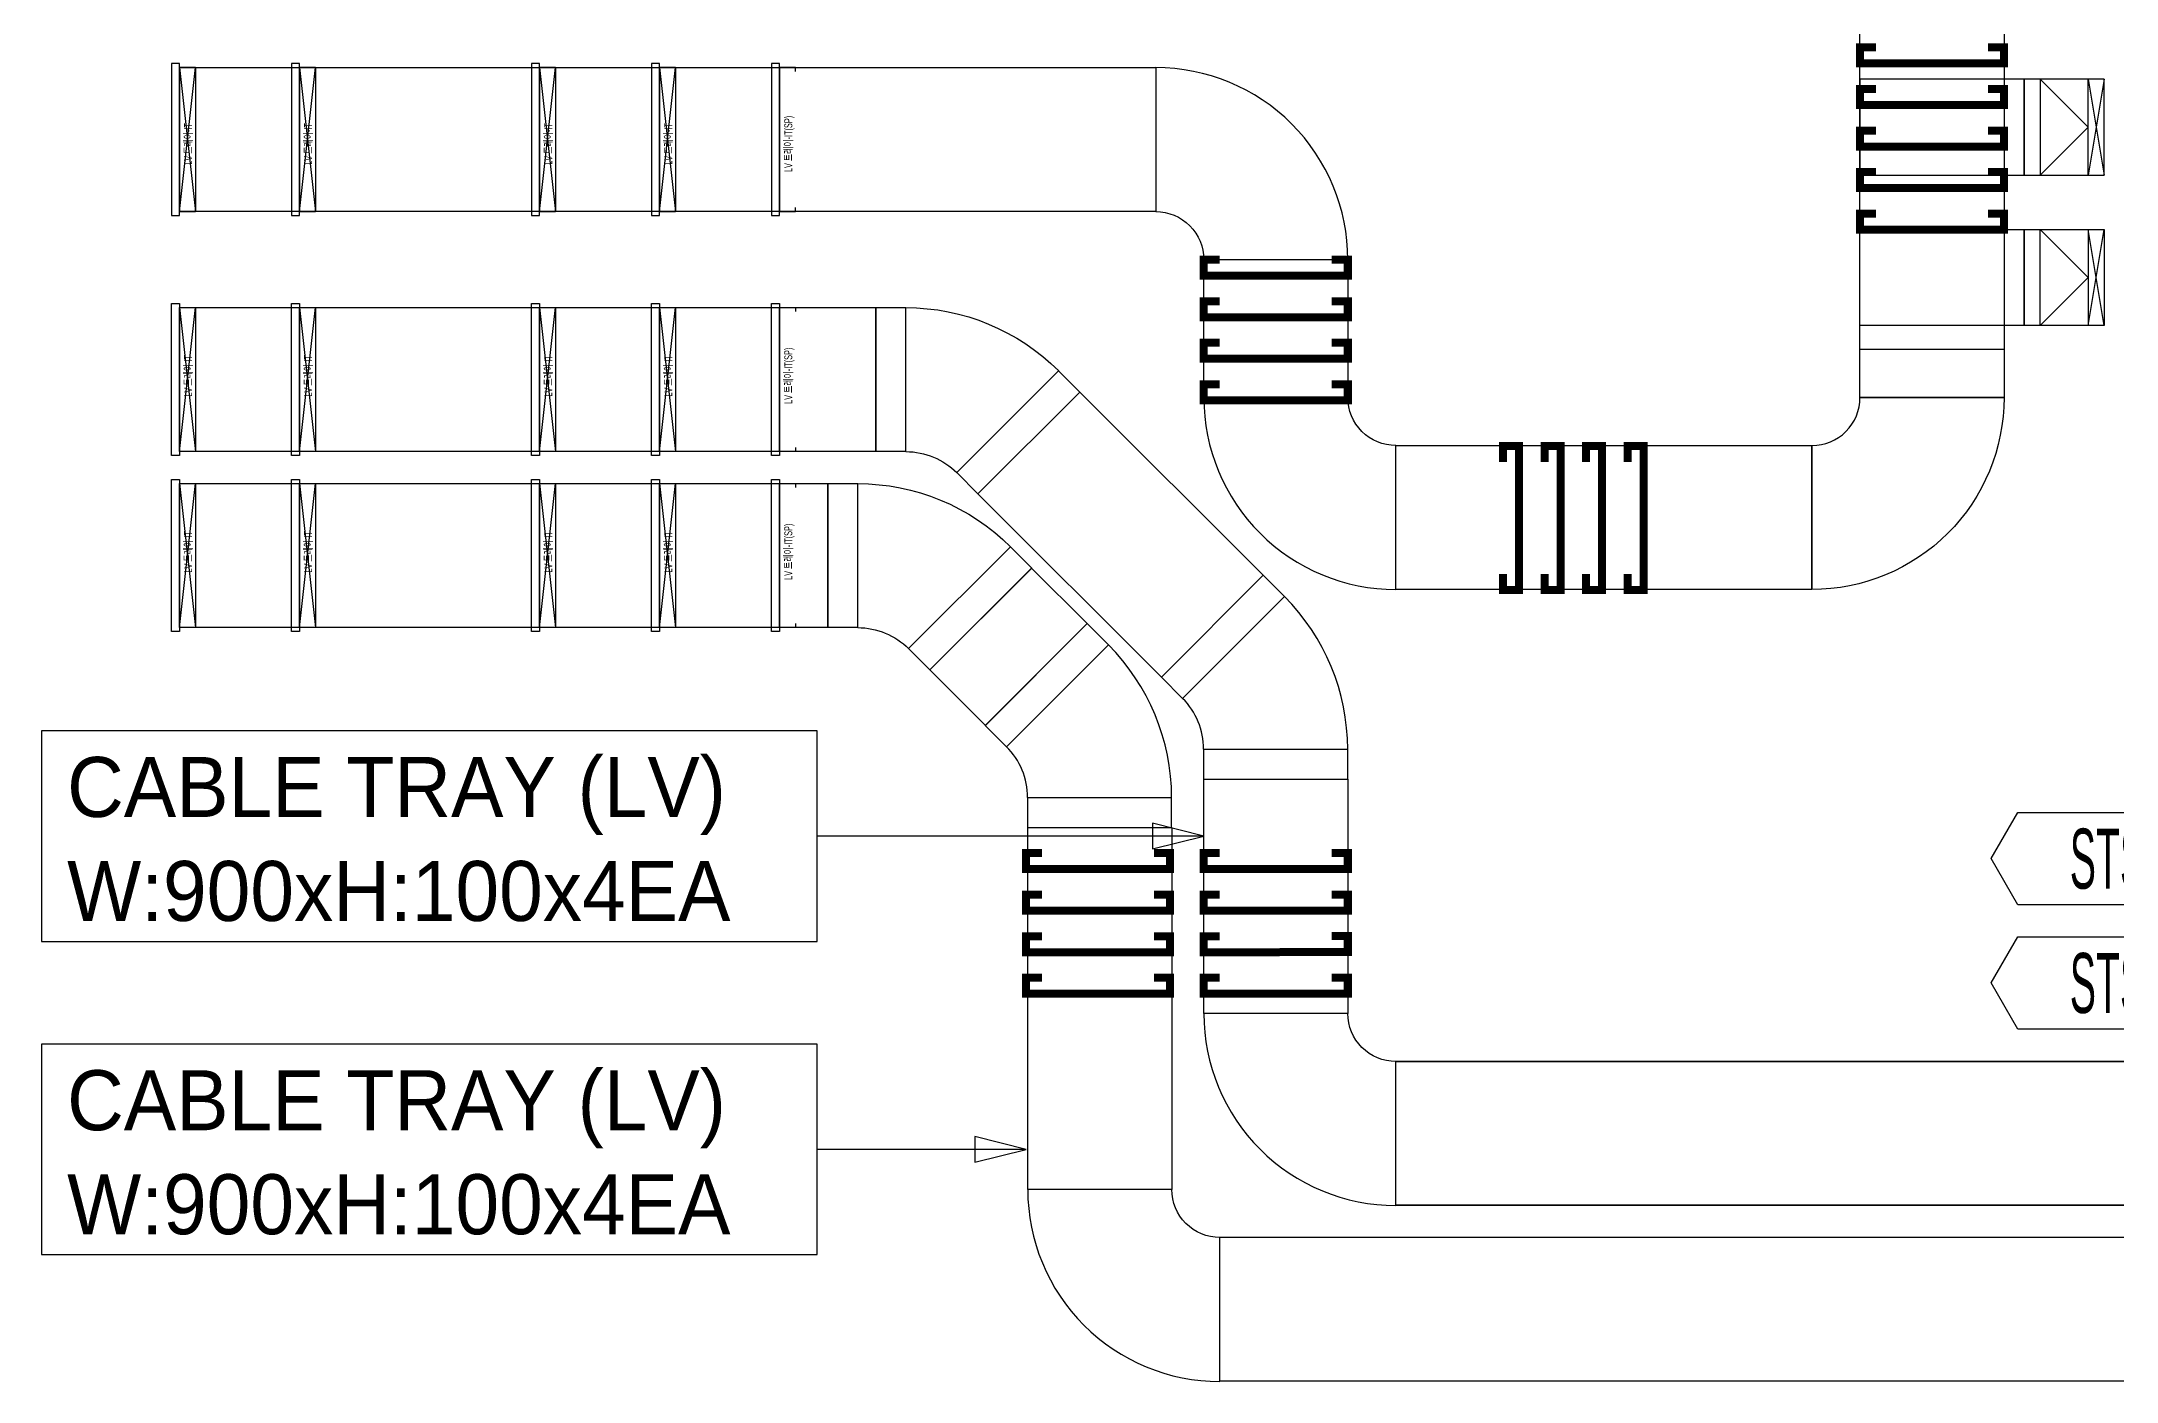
# Model space of a CAD drawing. Header units: millimetres. Extents: x 33932 to 374132, y 182625 to 847314.
# Drawn here: x 93092 to 106057, y 481655 to 490030 of the extents above; entities that cross this region are included whole.
import ezdxf
from ezdxf.enums import TextEntityAlignment as Align

# ---------------------------------------------------------------- set-up
doc = ezdxf.new("R2010")
doc.units = ezdxf.units.MM
doc.header["$LTSCALE"] = 150
for name, color, linetype in [('-----26 Electrical Cable Tray_HV_N', 30, 'Continuous'), ('-----26 Electrical Cable Tray_LV_STSPDU_A', 181, 'Continuous'), ('-----26 Electrical Cable Tray_LV_STSPDU_B', 41, 'Continuous'), ('-----99 Cable Schedule', 2, 'Continuous')]:
    doc.layers.add(name, color=color, linetype=linetype)
doc.styles.add('ELEC', font='')
doc.styles.get('ELEC').set_extended_font_data('Dotum')

# ---------------------------------------------------------------- blocks, each defined once
blk = doc.blocks.new('A$495596483691')
at = {"color": 0}
for p, q in [((100, 600), (0, 600)), ((0, 600), (0, 0)), ((500, 600), (100, 600)), ((500, 0), (500, 600)), ((0, 0), (100, 0)), ((100, 0), (500, 0))]:
    blk.add_line(p, q, dxfattribs=at)
at = {"color": 8}
for p, q in [((400, 300), (100, 600)), ((100, 600), (100, 0)), ((400, 0), (400, 600)), ((400, 600), (500, 0)), ((500, 600), (400, 0)), ((400, 300), (100, 0))]:
    blk.add_line(p, q, dxfattribs=at)
blk = doc.blocks.new('A$C1dfe50b2')
at = {"layer": '-----26 Electrical Cable Tray_LV_STSPDU_B'}
for p, q in [((636, 1275), (0, 638)), ((769, 1142), (636, 1275)), ((133, 505), (769, 1142)), ((0, 638), (133, 505)), ((264, 188), (1164, 188)), ((264, 188), (264, 0)), ((1164, 0), (1164, 188)), ((264, 0), (1164, 0))]:
    blk.add_line(p, q, dxfattribs=at)
for radius, end in [(1350, 44.9921), (450, 44.9385)]:
    blk.add_arc((-186, 188), radius, 0, end, dxfattribs=at)
blk = doc.blocks.new('A$C71e5e9d3')
at = {"layer": '-----26 Electrical Cable Tray_LV_STSPDU_A'}
for p, q in [((636, 1275), (0, 638)), ((769, 1142), (636, 1275)), ((133, 505), (769, 1142)), ((0, 638), (133, 505)), ((264, 188), (1164, 188)), ((264, 188), (264, 0)), ((1164, 0), (1164, 188)), ((264, 0), (1164, 0))]:
    blk.add_line(p, q, dxfattribs=at)
for radius, end in [(1350, 44.9921), (450, 44.9385)]:
    blk.add_arc((-186, 188), radius, 0, end, dxfattribs=at)

msp = doc.modelspace()

# ---------------------------------------------------------------- linework, layer by layer
at = {"layer": '-----26 Electrical Cable Tray_HV_N', "color": 1, "elevation": 0}
for points in [[(93092, 485721), (93092, 484406), (97938, 484406), (97938, 485721)], [(93092, 483763), (93092, 482448), (97938, 482448), (97938, 483763)]]:
    msp.add_lwpolyline(points, close=True, dxfattribs=at)
for points in [[(100354, 485064), (100034, 485144), (100034, 484984), (100354, 485064), (97938, 485064)], [(99244, 483106), (98924, 483186), (98924, 483026), (99244, 483106), (97938, 483106)]]:
    msp.add_lwpolyline(points, dxfattribs=at)
at = {"layer": '-----26 Electrical Cable Tray_LV_STSPDU_A', "elevation": 0}
for points in [[(104454, 498905), (105354, 498905), (105354, 487805), (104454, 487805)], [(104454, 496205), (105354, 496205), (105354, 487805), (104454, 487805)], [(104454, 493505), (105354, 493505), (105354, 487805), (104454, 487805)], [(104454, 490805), (105354, 490805), (105354, 487805), (104454, 487805)], [(93954, 488967), (93954, 489867), (94054, 489867), (94054, 488967)], [(94704, 488967), (94704, 489867), (94804, 489867), (94804, 488967)], [(100054, 489867), (100054, 488967), (94704, 488967), (94704, 489867)], [(96204, 488967), (96204, 489867), (96304, 489867), (96304, 488967)], [(96954, 488967), (96954, 489867), (97054, 489867), (97054, 488967)], [(100054, 489867), (100054, 488967), (96954, 488967), (96954, 489867)], [(104454, 488855), (105480, 488855), (105480, 488255), (104454, 488255)], [(93954, 487467), (93954, 488367), (94054, 488367), (94054, 487467)], [(94704, 487467), (94704, 488367), (94804, 488367), (94804, 487467)], [(98305, 488367), (98305, 487467), (94704, 487467), (94704, 488367)], [(96204, 487467), (96204, 488367), (96304, 488367), (96304, 487467)], [(96954, 487467), (96954, 488367), (97054, 488367), (97054, 487467)], [(98305, 488367), (98305, 487467), (96954, 487467), (96954, 488367)], [(98943, 487203), (99580, 487839), (100726, 486694), (100090, 486058)], [(104154, 487505), (104154, 486605), (101554, 486605), (101554, 487505)], [(104154, 487505), (104154, 486605), (101554, 486605), (101554, 487505)], [(104154, 487505), (104154, 486605), (101554, 486605), (101554, 487505)], [(104154, 487505), (104154, 486605), (101554, 486605), (101554, 487505)], [(128530, 483657), (128530, 482757), (101554, 482757), (101554, 483657)], [(128530, 483657), (128530, 482757), (101554, 482757), (101554, 483657)], [(128530, 483655), (128530, 482755), (101554, 482755), (101554, 483655)], [(128530, 483655), (128530, 482755), (101554, 482755), (101554, 483655)]]:
    msp.add_lwpolyline(points, close=True, dxfattribs=at)
for points in [[(93954, 488967), (94054, 489867)], [(93954, 489867), (94054, 488967)], [(94704, 488967), (94804, 489867)], [(94704, 489867), (94804, 488967)], [(96204, 488967), (96304, 489867)], [(96204, 489867), (96304, 488967)], [(96954, 488967), (97054, 489867)], [(96954, 489867), (97054, 488967)], [(93954, 487467), (94054, 488367)], [(93954, 488367), (94054, 487467)], [(94704, 487467), (94804, 488367)], [(94704, 488367), (94804, 487467)], [(96204, 487467), (96304, 488367)], [(96204, 488367), (96304, 487467)], [(96954, 487467), (97054, 488367)], [(96954, 488367), (97054, 487467)]]:
    msp.add_lwpolyline(points, dxfattribs=at)
at = {"layer": '-----26 Electrical Cable Tray_LV_STSPDU_A'}
for points in [[(100054, 489867), (100054, 488967), (93954, 488967), (93954, 489867)], [(100054, 489867), (100054, 488967), (96204, 488967), (96204, 489867)], [(100354, 488667), (101254, 488667), (101254, 487805), (100354, 487805)], [(100354, 488667), (101254, 488667), (101254, 487805), (100354, 487805)], [(100354, 488667), (101254, 488667), (101254, 487805), (100354, 487805)], [(100354, 488667), (101254, 488667), (101254, 487805), (100354, 487805)], [(98305, 488367), (98305, 487467), (93954, 487467), (93954, 488367)], [(98305, 488367), (98305, 487467), (96204, 487467), (96204, 488367)], [(98943, 487203), (99580, 487839), (100726, 486694), (100090, 486058)], [(98943, 487203), (99580, 487839), (100726, 486694), (100090, 486058)], [(98943, 487203), (99580, 487839), (100726, 486694), (100090, 486058)], [(100354, 485419), (101254, 485419), (101254, 483955), (100354, 483955)], [(100354, 485419), (101254, 485419), (101254, 483955), (100354, 483955)], [(100354, 485419), (101254, 485419), (101254, 483955), (100354, 483955)], [(100354, 485419), (101254, 485419), (101254, 483955), (100354, 483955)]]:
    msp.add_lwpolyline(points, close=True, dxfattribs=at)
at = {"layer": '-----26 Electrical Cable Tray_LV_STSPDU_A', "elevation": 0}
for points in [[(100054, 488967), (100054, 488967, -0.414214), (100354, 488667), (100354, 488667), (101254, 488667, 0.414214), (100054, 489867)], [(100054, 488967), (100054, 488967, -0.414214), (100354, 488667), (100354, 488667), (101254, 488667, 0.414214), (100054, 489867)], [(101554, 487505), (101554, 487505, -0.414214), (101254, 487805), (101254, 487805), (100354, 487805, 0.414214), (101554, 486605)], [(101554, 487505), (101554, 487505, -0.414214), (101254, 487805), (101254, 487805), (100354, 487805, 0.414214), (101554, 486605)], [(101554, 487505), (101554, 487505, -0.414214), (101254, 487805), (101254, 487805), (100354, 487805, 0.414214), (101554, 486605)], [(101554, 487505), (101554, 487505, -0.414214), (101254, 487805), (101254, 487805), (100354, 487805, 0.414214), (101554, 486605)], [(104154, 487505), (104154, 487505, 0.414214), (104454, 487805), (104454, 487805), (105354, 487805, -0.414214), (104154, 486605)], [(104154, 487505), (104154, 487505, 0.414214), (104454, 487805), (104454, 487805), (105354, 487805, -0.414214), (104154, 486605)]]:
    msp.add_lwpolyline(points, format="xyb", close=True, dxfattribs=at)
at = {"layer": '-----26 Electrical Cable Tray_LV_STSPDU_A'}
for points in [[(100054, 488967), (100054, 488967, -0.414214), (100354, 488667), (100354, 488667), (101254, 488667, 0.414214), (100054, 489867)], [(100054, 488967), (100054, 488967, -0.414214), (100354, 488667), (100354, 488667), (101254, 488667, 0.414214), (100054, 489867)], [(101554, 483655), (101554, 483655, -0.414214), (101254, 483955), (101254, 483955), (100354, 483955, 0.414214), (101554, 482755)], [(101554, 483655), (101554, 483655, -0.414214), (101254, 483955), (101254, 483955), (100354, 483955, 0.414214), (101554, 482755)], [(101554, 483655), (101554, 483655, -0.414214), (101254, 483955), (101254, 483955), (100354, 483955, 0.414214), (101554, 482755)], [(101554, 483655), (101554, 483655, -0.414214), (101254, 483955), (101254, 483955), (100354, 483955, 0.414214), (101554, 482755)]]:
    msp.add_lwpolyline(points, format="xyb", close=True, dxfattribs=at)
at = {"layer": '-----26 Electrical Cable Tray_LV_STSPDU_A', "ltscale": 7.5, "const_width": 50, "elevation": 0}
for points in [[(105254, 489734), (105354, 489734), (105354, 489634), (104454, 489634), (104454, 489734), (104554, 489734)], [(105254, 489474), (105354, 489474), (105354, 489374), (104454, 489374), (104454, 489474), (104554, 489474)], [(105254, 489214), (105354, 489214), (105354, 489114), (104454, 489114), (104454, 489214), (104554, 489214)], [(105254, 488955), (105354, 488955), (105354, 488855), (104454, 488855), (104454, 488955), (104554, 488955)], [(100454, 488667), (100354, 488667), (100354, 488567), (101254, 488567), (101254, 488667), (101154, 488667)], [(100454, 488407), (100354, 488407), (100354, 488307), (101254, 488307), (101254, 488407), (101154, 488407)], [(100454, 487887), (100354, 487887), (100354, 487787), (101254, 487787), (101254, 487887), (101154, 487887)], [(102223, 487403), (102223, 487503), (102323, 487503), (102323, 486603), (102223, 486603), (102223, 486703)], [(102483, 487403), (102483, 487503), (102583, 487503), (102583, 486603), (102483, 486603), (102483, 486703)], [(102743, 487403), (102743, 487503), (102843, 487503), (102843, 486603), (102743, 486603), (102743, 486703)], [(103003, 487403), (103003, 487503), (103103, 487503), (103103, 486603), (103003, 486603), (103003, 486703)], [(100454, 484958), (100354, 484958), (100354, 484858), (101254, 484858), (101254, 484958), (101154, 484958)], [(100454, 484698), (100354, 484698), (100354, 484598), (101254, 484598), (101254, 484698), (101154, 484698)], [(100454, 484438), (100354, 484438), (100354, 484338), (101254, 484339), (101254, 484439), (101154, 484439)]]:
    msp.add_lwpolyline(points, dxfattribs=at)
at = {"layer": '-----26 Electrical Cable Tray_LV_STSPDU_A', "ltscale": 7.5, "const_width": 50}
for points in [[(100454, 488147), (100354, 488147), (100354, 488047), (101254, 488047), (101254, 488147), (101154, 488147)], [(100454, 484179), (100354, 484179), (100354, 484079), (101254, 484079), (101254, 484179), (101154, 484179)]]:
    msp.add_lwpolyline(points, dxfattribs=at)
at = {"layer": '-----26 Electrical Cable Tray_LV_STSPDU_B', "elevation": 0}
for points in [[(105354, 488105), (104454, 488105), (104454, 498405), (105354, 498405)], [(104454, 489194), (105480, 489194), (105480, 489794), (104454, 489794)], [(98004, 487267), (98004, 486367), (93954, 486367), (93954, 487267)], [(93954, 486367), (93954, 487267), (94054, 487267), (94054, 486367)], [(98004, 487267), (98004, 486367), (94704, 486367), (94704, 487267)], [(94704, 486367), (94704, 487267), (94804, 487267), (94804, 486367)], [(98004, 487267), (98004, 486367), (96204, 486367), (96204, 487267)], [(96204, 486367), (96204, 487267), (96304, 487267), (96304, 486367)], [(96954, 486367), (96954, 487267), (97054, 487267), (97054, 486367)], [(98004, 487267), (98004, 486367), (96954, 486367), (96954, 487267)], [(98642, 486103), (99278, 486739), (99626, 486393), (98990, 485756)], [(98642, 486103), (99278, 486739), (99626, 486393), (98990, 485756)], [(98642, 486103), (99278, 486739), (99626, 486393), (98990, 485756)], [(125354, 482557), (125354, 481657), (100454, 481657), (100454, 482557)], [(125354, 482557), (125354, 481657), (100454, 481657), (100454, 482557)], [(125354, 482557), (125354, 481657), (100454, 481655), (100454, 482555)], [(125354, 482557), (125354, 481657), (100454, 481655), (100454, 482555)]]:
    msp.add_lwpolyline(points, close=True, dxfattribs=at)
at = {"layer": '-----26 Electrical Cable Tray_LV_STSPDU_B', "ltscale": 7.5, "const_width": 50, "elevation": 0}
for points in [[(104554, 489994), (104454, 489994), (104454, 489894), (105354, 489894), (105354, 489994), (105254, 489994)], [(99344, 484958), (99244, 484958), (99244, 484858), (100143, 484858), (100143, 484958), (100043, 484958)], [(99344, 484698), (99244, 484698), (99244, 484598), (100143, 484598), (100143, 484698), (100043, 484698)], [(99344, 484438), (99244, 484438), (99244, 484338), (100143, 484338), (100143, 484438), (100043, 484438)]]:
    msp.add_lwpolyline(points, dxfattribs=at)
at = {"layer": '-----26 Electrical Cable Tray_LV_STSPDU_B', "elevation": 0}
for points in [[(93954, 486367), (94054, 487267)], [(93954, 487267), (94054, 486367)], [(94704, 486367), (94804, 487267)], [(94704, 487267), (94804, 486367)], [(96204, 486367), (96304, 487267)], [(96204, 487267), (96304, 486367)], [(96954, 486367), (97054, 487267)], [(96954, 487267), (97054, 486367)]]:
    msp.add_lwpolyline(points, dxfattribs=at)
at = {"layer": '-----26 Electrical Cable Tray_LV_STSPDU_B'}
for points in [[(98642, 486103), (99278, 486739), (99626, 486393), (98990, 485756)], [(99254, 485117), (100154, 485117), (100154, 482855), (99254, 482855)], [(99254, 485117), (100154, 485117), (100154, 482855), (99254, 482855)], [(99254, 485117), (100154, 485117), (100154, 482855), (99254, 482855)], [(99254, 485117), (100154, 485117), (100154, 482855), (99254, 482855)]]:
    msp.add_lwpolyline(points, close=True, dxfattribs=at)
at = {"layer": '-----26 Electrical Cable Tray_LV_STSPDU_B', "ltscale": 7.5, "const_width": 50}
msp.add_lwpolyline([(99344, 484179), (99244, 484179), (99244, 484079), (100143, 484079), (100143, 484179), (100043, 484179)], dxfattribs=at)
at = {"layer": '-----26 Electrical Cable Tray_LV_STSPDU_B'}
msp.add_lwpolyline([(100454, 482555), (100454, 482555, -0.414214), (100154, 482855), (100154, 482855), (99254, 482855, 0.414214), (100454, 481655)], format="xyb", close=True, dxfattribs=at)
msp.add_lwpolyline([(100454, 482555), (100454, 482555, -0.414214), (100154, 482855), (100154, 482855), (99254, 482855, 0.414214), (100454, 481655)], format="xyb", close=True, dxfattribs=at)
msp.add_lwpolyline([(100454, 482555), (100454, 482555, -0.414214), (100154, 482855), (100154, 482855), (99254, 482855, 0.414214), (100454, 481655)], format="xyb", close=True, dxfattribs=at)
msp.add_lwpolyline([(100454, 482555), (100454, 482555, -0.414214), (100154, 482855), (100154, 482855), (99254, 482855, 0.414214), (100454, 481655)], format="xyb", close=True, dxfattribs=at)
at = {"layer": '-----99 Cable Schedule', "color": 1, "elevation": 0}
for points in [[(107963, 485212), (108130, 484923), (107963, 484634), (105440, 484634), (105274, 484923), (105440, 485212)], [(107963, 484434), (108130, 484146), (107963, 483857), (105440, 483857), (105274, 484146), (105440, 484434)]]:
    msp.add_lwpolyline(points, close=True, dxfattribs=at)
at = {"color": 0, "elevation": 0}
for points in [[(93954, 489892), (93904, 489892), (93904, 488942), (93954, 488942), (93954, 489892)], [(94054, 489842), (94054, 489867), (93954, 489867), (93954, 488967), (94054, 488967), (94054, 488992)], [(94704, 489892), (94654, 489892), (94654, 488942), (94704, 488942), (94704, 489892)], [(94804, 489842), (94804, 489867), (94704, 489867), (94704, 488967), (94804, 488967), (94804, 488992)], [(96204, 489892), (96154, 489892), (96154, 488942), (96204, 488942), (96204, 489892)], [(96304, 489842), (96304, 489867), (96204, 489867), (96204, 488967), (96304, 488967), (96304, 488992)], [(96954, 489892), (96904, 489892), (96904, 488942), (96954, 488942), (96954, 489892)], [(97054, 489842), (97054, 489867), (96954, 489867), (96954, 488967), (97054, 488967), (97054, 488992)], [(97704, 489892), (97654, 489892), (97654, 488942), (97704, 488942), (97704, 489892)], [(97804, 489842), (97804, 489867), (97704, 489867), (97704, 488967), (97804, 488967), (97804, 488992)], [(93954, 487442), (93904, 487442), (93904, 488392), (93954, 488392), (93954, 487442)], [(94704, 487442), (94654, 487442), (94654, 488392), (94704, 488392), (94704, 487442)], [(96204, 487442), (96154, 487442), (96154, 488392), (96204, 488392), (96204, 487442)], [(96954, 487442), (96904, 487442), (96904, 488392), (96954, 488392), (96954, 487442)], [(97704, 487442), (97654, 487442), (97654, 488392), (97704, 488392), (97704, 487442)], [(94054, 487492), (94054, 487467), (93954, 487467), (93954, 488367), (94054, 488367), (94054, 488342)], [(94804, 487492), (94804, 487467), (94704, 487467), (94704, 488367), (94804, 488367), (94804, 488342)], [(96304, 487492), (96304, 487467), (96204, 487467), (96204, 488367), (96304, 488367), (96304, 488342)], [(97054, 487492), (97054, 487467), (96954, 487467), (96954, 488367), (97054, 488367), (97054, 488342)], [(97804, 487492), (97804, 487467), (97704, 487467), (97704, 488367), (97804, 488367), (97804, 488342)], [(93954, 486342), (93904, 486342), (93904, 487292), (93954, 487292), (93954, 486342)]]:
    msp.add_lwpolyline(points, dxfattribs=at)
at = {"color": 0}
for points in [[(94054, 486392), (94054, 486367), (93954, 486367), (93954, 487267), (94054, 487267), (94054, 487242)], [(94704, 486342), (94654, 486342), (94654, 487292), (94704, 487292), (94704, 486342)], [(94804, 486392), (94804, 486367), (94704, 486367), (94704, 487267), (94804, 487267), (94804, 487242)], [(96204, 486342), (96154, 486342), (96154, 487292), (96204, 487292), (96204, 486342)], [(96304, 486392), (96304, 486367), (96204, 486367), (96204, 487267), (96304, 487267), (96304, 487242)], [(96954, 486342), (96904, 486342), (96904, 487292), (96954, 487292), (96954, 486342)], [(97054, 486392), (97054, 486367), (96954, 486367), (96954, 487267), (97054, 487267), (97054, 487242)], [(97704, 486342), (97654, 486342), (97654, 487292), (97704, 487292), (97704, 486342)], [(97804, 486392), (97804, 486367), (97704, 486367), (97704, 487267), (97804, 487267), (97804, 487242)]]:
    msp.add_lwpolyline(points, dxfattribs=at)

# ---------------------------------------------------------------- block references
at = {"layer": '-----26 Electrical Cable Tray_LV_STSPDU_A', "xscale": -1}
for name, p, rotation in [('A$495596483691', (105480, 488855), 180), ('A$C71e5e9d3', (98305, 487203), 270), ('A$C71e5e9d3', (98305, 487203), 270), ('A$C71e5e9d3', (98305, 487203), 270), ('A$C71e5e9d3', (98305, 487203), 270)]:
    msp.add_blockref(name, p, dxfattribs=dict(at, rotation=rotation))
at = {"layer": '-----26 Electrical Cable Tray_LV_STSPDU_A'}
msp.add_blockref('A$C71e5e9d3', (100089, 485419), dxfattribs=at)
msp.add_blockref('A$C71e5e9d3', (100089, 485419), dxfattribs=at)
msp.add_blockref('A$C71e5e9d3', (100089, 485419), dxfattribs=at)
msp.add_blockref('A$C71e5e9d3', (100089, 485419), dxfattribs=at)
at = {"layer": '-----26 Electrical Cable Tray_LV_STSPDU_B'}
for name, p in [('A$495596483691', (105480, 489194)), ('A$C1dfe50b2', (98989, 485117)), ('A$C1dfe50b2', (98989, 485117, 0)), ('A$C1dfe50b2', (98989, 485117, 0)), ('A$C1dfe50b2', (98989, 485117, 0))]:
    msp.add_blockref(name, p, dxfattribs=at)
at = {"layer": '-----26 Electrical Cable Tray_LV_STSPDU_B', "xscale": -1, "rotation": 270}
for p in [(98004, 486103), (98004, 486103, 0), (98004, 486103, 0), (98004, 486103, 0)]:
    msp.add_blockref('A$C1dfe50b2', p, dxfattribs=at)

# ---------------------------------------------------------------- texts
at = {"layer": '-----26 Electrical Cable Tray_LV_STSPDU_A', "style": 'ELEC'}
for s, p in [('CABLE TRAY (LV)', (93252, 485371, 0)), ('W:900xH:100x4EA', (93252, 484721, 0))]:
    msp.add_text(s, height=375, dxfattribs=at).set_placement(p, align=Align.MIDDLE_LEFT)
at = {"layer": '-----26 Electrical Cable Tray_LV_STSPDU_B', "style": 'ELEC'}
for s, p in [('CABLE TRAY (LV)', (93252, 483413, 0)), ('W:900xH:100x4EA', (93252, 482763, 0))]:
    msp.add_text(s, height=375, dxfattribs=at).set_placement(p, align=Align.MIDDLE_LEFT)
at = {"layer": '-----99 Cable Schedule', "style": 'ELEC', "width": 0.5}
for s, p in [('STS-3F-1C-1~3b', (106702, 484923)), ('STS-3F-1C-4~6b', (106702, 484146))]:
    msp.add_text(s, height=375, dxfattribs=at).set_placement(p, align=Align.MIDDLE_CENTER)
at = {"color": 0, "style": 'ELEC', "width": 0.7}
for s, p in [('LV 트레이-IT(SP)', (97758, 489390)), ('LV 트레이-IT', (94008, 489390)), ('LV 트레이-IT', (94758, 489390)), ('LV 트레이-IT', (96258, 489390)), ('LV 트레이-IT', (97008, 489390)), ('LV 트레이-IT', (94008, 487941)), ('LV 트레이-IT', (94758, 487941)), ('LV 트레이-IT', (96258, 487941)), ('LV 트레이-IT', (97008, 487941)), ('LV 트레이-IT(SP)', (97758, 487941)), ('LV 트레이-IT', (94008, 486841)), ('LV 트레이-IT', (94758, 486841)), ('LV 트레이-IT', (96258, 486841)), ('LV 트레이-IT', (97008, 486841)), ('LV 트레이-IT(SP)', (97758, 486841))]:
    msp.add_text(s, height=50, rotation=90, dxfattribs=at).set_placement(p, align=Align.MIDDLE_CENTER)

doc.saveas('drawing.dxf')
